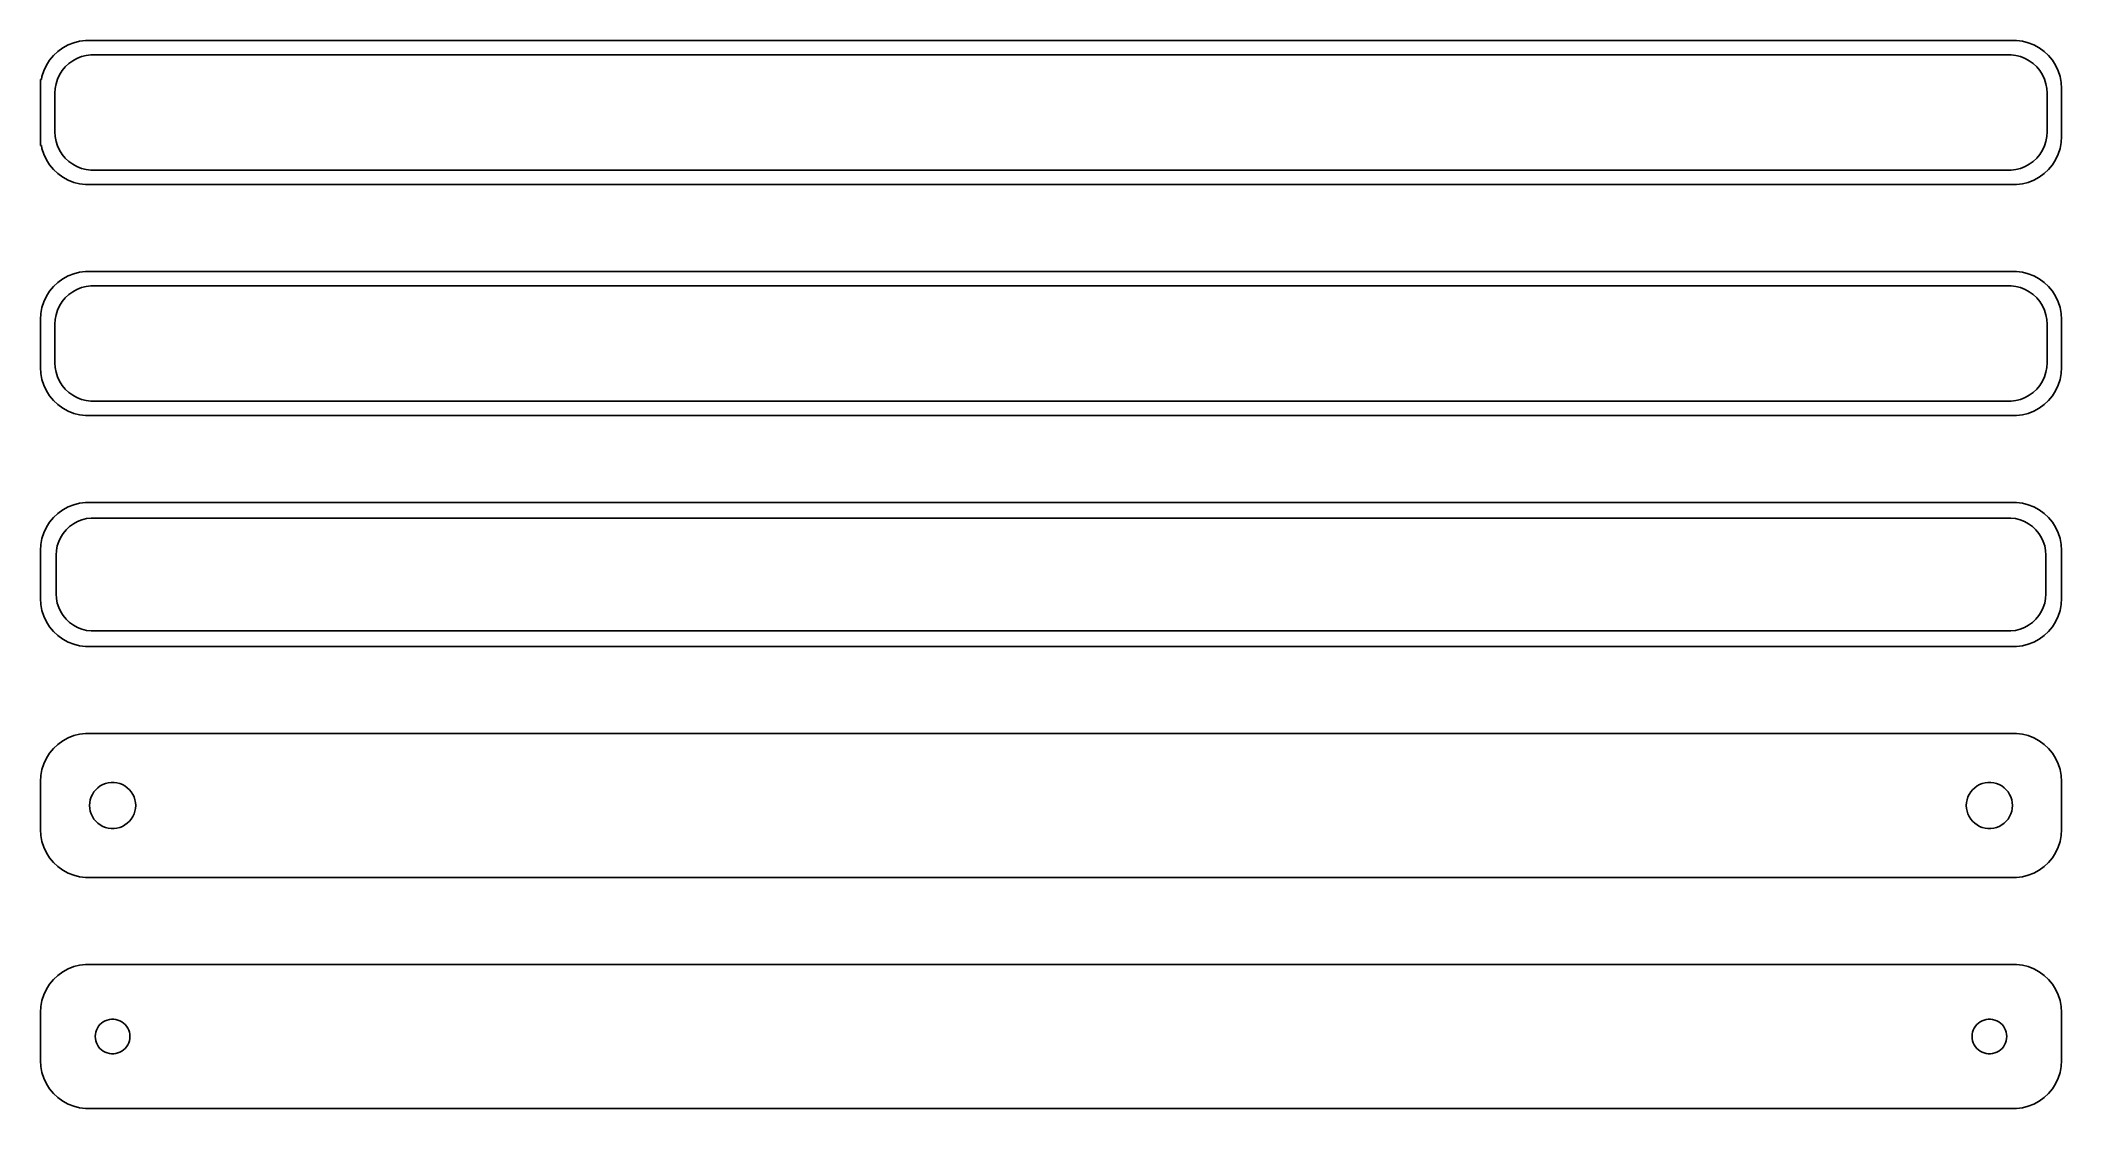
# Model space of a CAD drawing. Header units: metres. Extents: x -105 to 105, y 89 to 199.
import ezdxf

# ---------------------------------------------------------------- set-up
doc = ezdxf.new("R2010")
doc.units = ezdxf.units.M

msp = doc.modelspace()

# ---------------------------------------------------------------- linework, layer by layer
for p, q in [((-104.045, 197.439), (-104.382, 196.909)), ((-103.645, 197.923), (-104.045, 197.439)), ((-103.187, 198.353), (-103.645, 197.923)), ((-102.679, 198.722), (-103.187, 198.353)), ((-102.129, 199.024), (-102.679, 198.722)), ((-101.545, 199.255), (-102.129, 199.024)), ((-101.643, 197.377), (-101.203, 197.619)), ((-100.937, 199.411), (-101.545, 199.255)), ((-101.203, 197.619), (-100.736, 197.804)), ((-100.314, 199.49), (-100.937, 199.411)), ((-100.736, 197.804), (-100.25, 197.929)), ((100.314, 199.49), (-100.314, 199.49)), ((-100.25, 197.929), (-99.7512, 197.992)), ((-99.7512, 197.992), (99.7512, 197.992)), ((99.7512, 197.992), (100.25, 197.929)), ((100.25, 197.929), (100.736, 197.804)), ((100.937, 199.411), (100.314, 199.49)), ((100.736, 197.804), (101.203, 197.619)), ((101.545, 199.255), (100.937, 199.411)), ((101.203, 197.619), (101.643, 197.377)), ((102.129, 199.024), (101.545, 199.255)), ((102.679, 198.722), (102.129, 199.024)), ((103.187, 198.353), (102.679, 198.722)), ((103.645, 197.923), (103.187, 198.353)), ((104.045, 197.439), (103.645, 197.923)), ((104.382, 196.909), (104.045, 197.439)), ((-104.9, 195.444), (-105, 195.444)), ((-105, 195.444), (-105, 188.556)), ((-104.843, 195.743), (-104.9, 195.444)), ((-104.649, 196.341), (-104.843, 195.743)), ((-104.382, 196.909), (-104.649, 196.341)), ((-103.374, 194.995), (-103.219, 195.472)), ((-103.219, 195.472), (-103.005, 195.927)), ((-103.005, 195.927), (-102.736, 196.351)), ((-102.736, 196.351), (-102.416, 196.738)), ((-102.416, 196.738), (-102.05, 197.082)), ((-102.05, 197.082), (-101.643, 197.377)), ((101.643, 197.377), (102.05, 197.082)), ((102.05, 197.082), (102.416, 196.738)), ((102.416, 196.738), (102.736, 196.351)), ((102.736, 196.351), (103.005, 195.927)), ((103.005, 195.927), (103.219, 195.472)), ((103.219, 195.472), (103.374, 194.995)), ((104.649, 196.341), (104.382, 196.909)), ((104.843, 195.743), (104.649, 196.341)), ((104.961, 195.127), (104.843, 195.743)), ((-103.5, 194), (-103.468, 194.501)), ((-103.5, 190), (-103.5, 194)), ((-103.468, 194.501), (-103.374, 194.995)), ((103.374, 194.995), (103.468, 194.501)), ((103.468, 194.501), (103.5, 194)), ((103.5, 194), (103.5, 190)), ((105, 194.5), (104.961, 195.127)), ((105, 189.5), (105, 194.5)), ((-103.468, 189.499), (-103.5, 190)), ((-103.374, 189.005), (-103.468, 189.499)), ((-103.219, 188.528), (-103.374, 189.005)), ((103.374, 189.005), (103.219, 188.528)), ((103.468, 189.499), (103.374, 189.005)), ((103.5, 190), (103.468, 189.499)), ((104.961, 188.873), (105, 189.5)), ((-105, 188.556), (-104.9, 188.556)), ((-104.9, 188.556), (-104.843, 188.257)), ((-104.843, 188.257), (-104.649, 187.659)), ((-104.649, 187.659), (-104.382, 187.091)), ((-104.382, 187.091), (-104.045, 186.561)), ((-103.005, 188.073), (-103.219, 188.528)), ((-102.736, 187.649), (-103.005, 188.073)), ((-102.416, 187.262), (-102.736, 187.649)), ((-102.05, 186.918), (-102.416, 187.262)), ((-101.643, 186.623), (-102.05, 186.918)), ((102.05, 186.918), (101.643, 186.623)), ((102.416, 187.262), (102.05, 186.918)), ((102.736, 187.649), (102.416, 187.262)), ((103.005, 188.073), (102.736, 187.649)), ((103.219, 188.528), (103.005, 188.073)), ((104.045, 186.561), (104.382, 187.091)), ((104.382, 187.091), (104.649, 187.659)), ((104.649, 187.659), (104.843, 188.257)), ((104.843, 188.257), (104.961, 188.873)), ((-104.045, 186.561), (-103.645, 186.077)), ((-103.645, 186.077), (-103.187, 185.647)), ((-103.187, 185.647), (-102.679, 185.278)), ((-102.679, 185.278), (-102.129, 184.976)), ((-102.129, 184.976), (-101.545, 184.745)), ((-101.203, 186.381), (-101.643, 186.623)), ((-100.736, 186.196), (-101.203, 186.381)), ((-100.25, 186.071), (-100.736, 186.196)), ((-99.7512, 186.008), (-100.25, 186.071)), ((99.7512, 186.008), (-99.7512, 186.008)), ((100.25, 186.071), (99.7512, 186.008)), ((100.736, 186.196), (100.25, 186.071)), ((101.203, 186.381), (100.736, 186.196)), ((101.643, 186.623), (101.203, 186.381)), ((101.545, 184.745), (102.129, 184.976)), ((102.129, 184.976), (102.679, 185.278)), ((102.679, 185.278), (103.187, 185.647)), ((103.187, 185.647), (103.645, 186.077)), ((103.645, 186.077), (104.045, 186.561)), ((-101.545, 184.745), (-100.937, 184.589)), ((-100.937, 184.589), (-100.314, 184.51)), ((-100.314, 184.51), (100.314, 184.51)), ((100.314, 184.51), (100.937, 184.589)), ((100.937, 184.589), (101.545, 184.745)), ((-103.187, 174.353), (-103.645, 173.923)), ((-102.679, 174.722), (-103.187, 174.353)), ((-102.129, 175.024), (-102.679, 174.722)), ((-101.545, 175.255), (-102.129, 175.024)), ((-100.937, 175.411), (-101.545, 175.255)), ((-100.314, 175.49), (-100.937, 175.411)), ((100.314, 175.49), (-100.314, 175.49)), ((100.937, 175.411), (100.314, 175.49)), ((101.545, 175.255), (100.937, 175.411)), ((102.129, 175.024), (101.545, 175.255)), ((102.679, 174.722), (102.129, 175.024)), ((103.187, 174.353), (102.679, 174.722)), ((103.645, 173.923), (103.187, 174.353)), ((-104.649, 172.341), (-104.843, 171.743)), ((-104.382, 172.909), (-104.649, 172.341)), ((-104.045, 173.439), (-104.382, 172.909)), ((-103.645, 173.923), (-104.045, 173.439)), ((-103.005, 171.927), (-102.736, 172.351)), ((-102.736, 172.351), (-102.416, 172.738)), ((-102.416, 172.738), (-102.05, 173.082)), ((-102.05, 173.082), (-101.643, 173.377)), ((-101.643, 173.377), (-101.203, 173.619)), ((-101.203, 173.619), (-100.736, 173.804)), ((-100.736, 173.804), (-100.25, 173.929)), ((-100.25, 173.929), (-99.7512, 173.992)), ((-99.7512, 173.992), (99.7512, 173.992)), ((99.7512, 173.992), (100.25, 173.929)), ((100.25, 173.929), (100.736, 173.804)), ((100.736, 173.804), (101.203, 173.619)), ((101.203, 173.619), (101.643, 173.377)), ((101.643, 173.377), (102.05, 173.082)), ((102.05, 173.082), (102.416, 172.738)), ((102.416, 172.738), (102.736, 172.351)), ((102.736, 172.351), (103.005, 171.927)), ((104.045, 173.439), (103.645, 173.923)), ((104.382, 172.909), (104.045, 173.439)), ((104.649, 172.341), (104.382, 172.909)), ((104.843, 171.743), (104.649, 172.341)), ((-104.961, 171.127), (-105, 170.5)), ((-105, 170.5), (-105, 165.5)), ((-104.843, 171.743), (-104.961, 171.127)), ((-103.5, 170), (-103.468, 170.501)), ((-103.468, 170.501), (-103.374, 170.995)), ((-103.374, 170.995), (-103.219, 171.472)), ((-103.219, 171.472), (-103.005, 171.927)), ((103.005, 171.927), (103.219, 171.472)), ((103.219, 171.472), (103.374, 170.995)), ((103.374, 170.995), (103.468, 170.501)), ((103.468, 170.501), (103.5, 170)), ((104.961, 171.127), (104.843, 171.743)), ((105, 170.5), (104.961, 171.127)), ((105, 165.5), (105, 170.5)), ((-103.5, 166), (-103.5, 170)), ((103.5, 170), (103.5, 166)), ((-103.468, 165.499), (-103.5, 166)), ((103.5, 166), (103.468, 165.499)), ((-105, 165.5), (-104.961, 164.873)), ((-104.961, 164.873), (-104.843, 164.257)), ((-104.843, 164.257), (-104.649, 163.659)), ((-103.374, 165.005), (-103.468, 165.499)), ((-103.219, 164.528), (-103.374, 165.005)), ((-103.005, 164.073), (-103.219, 164.528)), ((-102.736, 163.649), (-103.005, 164.073)), ((103.005, 164.073), (102.736, 163.649)), ((103.219, 164.528), (103.005, 164.073)), ((103.374, 165.005), (103.219, 164.528)), ((103.468, 165.499), (103.374, 165.005)), ((104.649, 163.659), (104.843, 164.257)), ((104.843, 164.257), (104.961, 164.873)), ((104.961, 164.873), (105, 165.5)), ((-104.649, 163.659), (-104.382, 163.091)), ((-104.382, 163.091), (-104.045, 162.561)), ((-104.045, 162.561), (-103.645, 162.077)), ((-103.645, 162.077), (-103.187, 161.647)), ((-102.416, 163.262), (-102.736, 163.649)), ((-102.05, 162.918), (-102.416, 163.262)), ((-101.643, 162.623), (-102.05, 162.918)), ((-101.203, 162.381), (-101.643, 162.623)), ((-100.736, 162.196), (-101.203, 162.381)), ((-100.25, 162.071), (-100.736, 162.196)), ((-99.7512, 162.008), (-100.25, 162.071)), ((99.7512, 162.008), (-99.7512, 162.008)), ((100.25, 162.071), (99.7512, 162.008)), ((100.736, 162.196), (100.25, 162.071)), ((101.203, 162.381), (100.736, 162.196)), ((101.643, 162.623), (101.203, 162.381)), ((102.05, 162.918), (101.643, 162.623)), ((102.416, 163.262), (102.05, 162.918)), ((102.736, 163.649), (102.416, 163.262)), ((103.187, 161.647), (103.645, 162.077)), ((103.645, 162.077), (104.045, 162.561)), ((104.045, 162.561), (104.382, 163.091)), ((104.382, 163.091), (104.649, 163.659)), ((-103.187, 161.647), (-102.679, 161.278)), ((-102.679, 161.278), (-102.129, 160.976)), ((-102.129, 160.976), (-101.545, 160.745)), ((-101.545, 160.745), (-100.937, 160.589)), ((-100.937, 160.589), (-100.314, 160.51)), ((-100.314, 160.51), (100.314, 160.51)), ((100.314, 160.51), (100.937, 160.589)), ((100.937, 160.589), (101.545, 160.745)), ((101.545, 160.745), (102.129, 160.976)), ((102.129, 160.976), (102.679, 161.278)), ((102.679, 161.278), (103.187, 161.647)), ((-101.545, 151.255), (-102.129, 151.024)), ((-100.937, 151.411), (-101.545, 151.255)), ((-100.314, 151.49), (-100.937, 151.411)), ((100.314, 151.49), (-100.314, 151.49)), ((100.937, 151.411), (100.314, 151.49)), ((101.545, 151.255), (100.937, 151.411)), ((102.129, 151.024), (101.545, 151.255)), ((-104.045, 149.439), (-104.382, 148.909)), ((-103.645, 149.923), (-104.045, 149.439)), ((-103.187, 150.353), (-103.645, 149.923)), ((-102.679, 150.722), (-103.187, 150.353)), ((-102.129, 151.024), (-102.679, 150.722)), ((-101.969, 148.984), (-101.575, 149.27)), ((-101.575, 149.27), (-101.149, 149.504)), ((-101.149, 149.504), (-100.697, 149.683)), ((-100.697, 149.683), (-100.226, 149.804)), ((-100.226, 149.804), (-99.7432, 149.865)), ((-99.7432, 149.865), (99.7432, 149.865)), ((99.7432, 149.865), (100.226, 149.804)), ((100.226, 149.804), (100.697, 149.683)), ((100.697, 149.683), (101.149, 149.504)), ((101.149, 149.504), (101.575, 149.27)), ((101.575, 149.27), (101.969, 148.984)), ((102.679, 150.722), (102.129, 151.024)), ((103.187, 150.353), (102.679, 150.722)), ((103.645, 149.923), (103.187, 150.353)), ((104.045, 149.439), (103.645, 149.923)), ((104.382, 148.909), (104.045, 149.439)), ((-104.961, 147.127), (-105, 146.5)), ((-104.843, 147.743), (-104.961, 147.127)), ((-104.649, 148.341), (-104.843, 147.743)), ((-104.382, 148.909), (-104.649, 148.341)), ((-103.251, 146.963), (-103.101, 147.426)), ((-103.101, 147.426), (-102.894, 147.866)), ((-102.894, 147.866), (-102.633, 148.276)), ((-102.633, 148.276), (-102.323, 148.651)), ((-102.323, 148.651), (-101.969, 148.984)), ((101.969, 148.984), (102.323, 148.651)), ((102.323, 148.651), (102.633, 148.276)), ((102.633, 148.276), (102.894, 147.866)), ((102.894, 147.866), (103.101, 147.426)), ((103.101, 147.426), (103.251, 146.963)), ((104.649, 148.341), (104.382, 148.909)), ((104.843, 147.743), (104.649, 148.341)), ((104.961, 147.127), (104.843, 147.743)), ((105, 146.5), (104.961, 147.127)), ((-105, 146.5), (-105, 141.5)), ((-103.373, 146), (-103.342, 146.485)), ((-103.373, 142), (-103.373, 146)), ((-103.342, 146.485), (-103.251, 146.963)), ((103.251, 146.963), (103.342, 146.485)), ((103.342, 146.485), (103.373, 146)), ((103.373, 146), (103.373, 142)), ((105, 141.5), (105, 146.5)), ((-105, 141.5), (-104.961, 140.873)), ((-104.961, 140.873), (-104.843, 140.257)), ((-103.342, 141.515), (-103.373, 142)), ((-103.251, 141.037), (-103.342, 141.515)), ((-103.101, 140.574), (-103.251, 141.037)), ((103.251, 141.037), (103.101, 140.574)), ((103.342, 141.515), (103.251, 141.037)), ((103.373, 142), (103.342, 141.515)), ((104.843, 140.257), (104.961, 140.873)), ((104.961, 140.873), (105, 141.5)), ((-104.843, 140.257), (-104.649, 139.659)), ((-104.649, 139.659), (-104.382, 139.091)), ((-104.382, 139.091), (-104.045, 138.561)), ((-102.894, 140.134), (-103.101, 140.574)), ((-102.633, 139.724), (-102.894, 140.134)), ((-102.323, 139.349), (-102.633, 139.724)), ((-101.969, 139.016), (-102.323, 139.349)), ((-101.575, 138.73), (-101.969, 139.016)), ((-101.149, 138.496), (-101.575, 138.73)), ((101.575, 138.73), (101.149, 138.496)), ((101.969, 139.016), (101.575, 138.73)), ((102.323, 139.349), (101.969, 139.016)), ((102.633, 139.724), (102.323, 139.349)), ((102.894, 140.134), (102.633, 139.724)), ((103.101, 140.574), (102.894, 140.134)), ((104.045, 138.561), (104.382, 139.091)), ((104.382, 139.091), (104.649, 139.659)), ((104.649, 139.659), (104.843, 140.257)), ((-104.045, 138.561), (-103.645, 138.077)), ((-103.645, 138.077), (-103.187, 137.647)), ((-103.187, 137.647), (-102.679, 137.278)), ((-102.679, 137.278), (-102.129, 136.976)), ((-102.129, 136.976), (-101.545, 136.745)), ((-101.545, 136.745), (-100.937, 136.589)), ((-100.697, 138.317), (-101.149, 138.496)), ((-100.937, 136.589), (-100.314, 136.51)), ((-100.226, 138.196), (-100.697, 138.317)), ((-100.314, 136.51), (100.314, 136.51)), ((-99.7432, 138.135), (-100.226, 138.196)), ((99.7432, 138.135), (-99.7432, 138.135)), ((100.226, 138.196), (99.7432, 138.135)), ((100.697, 138.317), (100.226, 138.196)), ((100.314, 136.51), (100.937, 136.589)), ((101.149, 138.496), (100.697, 138.317)), ((100.937, 136.589), (101.545, 136.745)), ((101.545, 136.745), (102.129, 136.976)), ((102.129, 136.976), (102.679, 137.278)), ((102.679, 137.278), (103.187, 137.647)), ((103.187, 137.647), (103.645, 138.077)), ((103.645, 138.077), (104.045, 138.561)), ((-103.187, 126.353), (-103.645, 125.923)), ((-102.679, 126.722), (-103.187, 126.353)), ((-102.129, 127.024), (-102.679, 126.722)), ((-101.545, 127.255), (-102.129, 127.024)), ((-100.937, 127.411), (-101.545, 127.255)), ((-100.314, 127.49), (-100.937, 127.411)), ((100.314, 127.49), (-100.314, 127.49)), ((100.937, 127.411), (100.314, 127.49)), ((101.545, 127.255), (100.937, 127.411)), ((102.129, 127.024), (101.545, 127.255)), ((102.679, 126.722), (102.129, 127.024)), ((103.187, 126.353), (102.679, 126.722)), ((103.645, 125.923), (103.187, 126.353)), ((-104.649, 124.341), (-104.843, 123.743)), ((-104.382, 124.909), (-104.649, 124.341)), ((-104.045, 125.439), (-104.382, 124.909)), ((-103.645, 125.923), (-104.045, 125.439)), ((104.045, 125.439), (103.645, 125.923)), ((104.382, 124.909), (104.045, 125.439)), ((104.649, 124.341), (104.382, 124.909)), ((104.843, 123.743), (104.649, 124.341)), ((-104.961, 123.127), (-105, 122.5)), ((-105, 122.5), (-105, 117.5)), ((-104.843, 123.743), (-104.961, 123.127)), ((-99.2495, 121.643), (-99.0298, 121.849)), ((-99.0298, 121.849), (-98.786, 122.026)), ((-98.786, 122.026), (-98.5219, 122.172)), ((-98.5219, 122.172), (-98.2416, 122.283)), ((-98.2416, 122.283), (-97.9497, 122.357)), ((-97.9497, 122.357), (-97.6507, 122.395)), ((-97.6507, 122.395), (-97.3493, 122.395)), ((-97.3493, 122.395), (-97.0503, 122.357)), ((-97.0503, 122.357), (-96.7584, 122.283)), ((-96.7584, 122.283), (-96.4781, 122.172)), ((-96.4781, 122.172), (-96.214, 122.026)), ((-96.214, 122.026), (-95.9702, 121.849)), ((-95.9702, 121.849), (-95.7505, 121.643)), ((95.7505, 121.643), (95.9702, 121.849)), ((95.9702, 121.849), (96.214, 122.026)), ((96.214, 122.026), (96.4781, 122.172)), ((96.4781, 122.172), (96.7584, 122.283)), ((96.7584, 122.283), (97.0503, 122.357)), ((97.0503, 122.357), (97.3493, 122.395)), ((97.3493, 122.395), (97.6507, 122.395)), ((97.6507, 122.395), (97.9497, 122.357)), ((97.9497, 122.357), (98.2416, 122.283)), ((98.2416, 122.283), (98.5219, 122.172)), ((98.5219, 122.172), (98.786, 122.026)), ((98.786, 122.026), (99.0298, 121.849)), ((99.0298, 121.849), (99.2495, 121.643)), ((104.961, 123.127), (104.843, 123.743)), ((105, 122.5), (104.961, 123.127)), ((105, 117.5), (105, 122.5)), ((-99.9, 120), (-99.8811, 120.301)), ((-99.8811, 119.699), (-99.9, 120)), ((-99.8811, 120.301), (-99.8246, 120.597)), ((-99.8246, 120.597), (-99.7315, 120.883)), ((-99.7315, 120.883), (-99.6031, 121.156)), ((-99.6031, 121.156), (-99.4416, 121.411)), ((-99.4416, 121.411), (-99.2495, 121.643)), ((-95.7505, 121.643), (-95.5583, 121.411)), ((-95.5583, 121.411), (-95.3969, 121.156)), ((-95.3969, 121.156), (-95.2685, 120.883)), ((-95.2685, 120.883), (-95.1754, 120.597)), ((-95.1754, 120.597), (-95.1189, 120.301)), ((-95.1189, 120.301), (-95.1, 120)), ((-95.1, 120), (-95.1189, 119.699)), ((95.1, 120), (95.1189, 120.301)), ((95.1189, 119.699), (95.1, 120)), ((95.1189, 120.301), (95.1754, 120.597)), ((95.1754, 120.597), (95.2685, 120.883)), ((95.2685, 120.883), (95.3969, 121.156)), ((95.3969, 121.156), (95.5583, 121.411)), ((95.5583, 121.411), (95.7505, 121.643)), ((99.2495, 121.643), (99.4416, 121.411)), ((99.4416, 121.411), (99.6031, 121.156)), ((99.6031, 121.156), (99.7315, 120.883)), ((99.7315, 120.883), (99.8246, 120.597)), ((99.8246, 120.597), (99.8811, 120.301)), ((99.8811, 120.301), (99.9, 120)), ((99.9, 120), (99.8811, 119.699)), ((-99.8246, 119.403), (-99.8811, 119.699)), ((-99.7315, 119.117), (-99.8246, 119.403)), ((-99.6031, 118.844), (-99.7315, 119.117)), ((-99.4416, 118.589), (-99.6031, 118.844)), ((-99.2495, 118.357), (-99.4416, 118.589)), ((-99.0298, 118.151), (-99.2495, 118.357)), ((-98.786, 117.974), (-99.0298, 118.151)), ((-98.5219, 117.828), (-98.786, 117.974)), ((-98.2416, 117.717), (-98.5219, 117.828)), ((-97.9497, 117.643), (-98.2416, 117.717)), ((-97.6507, 117.605), (-97.9497, 117.643)), ((-97.3493, 117.605), (-97.6507, 117.605)), ((-97.0503, 117.643), (-97.3493, 117.605)), ((-96.7584, 117.717), (-97.0503, 117.643)), ((-96.4781, 117.828), (-96.7584, 117.717)), ((-96.214, 117.974), (-96.4781, 117.828)), ((-95.9702, 118.151), (-96.214, 117.974)), ((-95.7505, 118.357), (-95.9702, 118.151)), ((-95.5583, 118.589), (-95.7505, 118.357)), ((-95.3969, 118.844), (-95.5583, 118.589)), ((-95.2685, 119.117), (-95.3969, 118.844)), ((-95.1754, 119.403), (-95.2685, 119.117)), ((-95.1189, 119.699), (-95.1754, 119.403)), ((95.1754, 119.403), (95.1189, 119.699)), ((95.2685, 119.117), (95.1754, 119.403)), ((95.3969, 118.844), (95.2685, 119.117)), ((95.5583, 118.589), (95.3969, 118.844)), ((95.7505, 118.357), (95.5583, 118.589)), ((95.9702, 118.151), (95.7505, 118.357)), ((96.214, 117.974), (95.9702, 118.151)), ((96.4781, 117.828), (96.214, 117.974)), ((96.7584, 117.717), (96.4781, 117.828)), ((97.0503, 117.643), (96.7584, 117.717)), ((97.3493, 117.605), (97.0503, 117.643)), ((97.6507, 117.605), (97.3493, 117.605)), ((97.9497, 117.643), (97.6507, 117.605)), ((98.2416, 117.717), (97.9497, 117.643)), ((98.5219, 117.828), (98.2416, 117.717)), ((98.786, 117.974), (98.5219, 117.828)), ((99.0298, 118.151), (98.786, 117.974)), ((99.2495, 118.357), (99.0298, 118.151)), ((99.4416, 118.589), (99.2495, 118.357)), ((99.6031, 118.844), (99.4416, 118.589)), ((99.7315, 119.117), (99.6031, 118.844)), ((99.8246, 119.403), (99.7315, 119.117)), ((99.8811, 119.699), (99.8246, 119.403)), ((-105, 117.5), (-104.961, 116.873)), ((-104.961, 116.873), (-104.843, 116.257)), ((-104.843, 116.257), (-104.649, 115.659)), ((-104.649, 115.659), (-104.382, 115.091)), ((104.382, 115.091), (104.649, 115.659)), ((104.649, 115.659), (104.843, 116.257)), ((104.843, 116.257), (104.961, 116.873)), ((104.961, 116.873), (105, 117.5)), ((-104.382, 115.091), (-104.045, 114.561)), ((-104.045, 114.561), (-103.645, 114.077)), ((-103.645, 114.077), (-103.187, 113.647)), ((-103.187, 113.647), (-102.679, 113.278)), ((102.679, 113.278), (103.187, 113.647)), ((103.187, 113.647), (103.645, 114.077)), ((103.645, 114.077), (104.045, 114.561)), ((104.045, 114.561), (104.382, 115.091)), ((-102.679, 113.278), (-102.129, 112.976)), ((-102.129, 112.976), (-101.545, 112.745)), ((-101.545, 112.745), (-100.937, 112.589)), ((-100.937, 112.589), (-100.314, 112.51)), ((-100.314, 112.51), (100.314, 112.51)), ((100.314, 112.51), (100.937, 112.589)), ((100.937, 112.589), (101.545, 112.745)), ((101.545, 112.745), (102.129, 112.976)), ((102.129, 112.976), (102.679, 113.278)), ((-102.129, 103.024), (-102.679, 102.722)), ((-101.545, 103.255), (-102.129, 103.024)), ((-100.937, 103.411), (-101.545, 103.255)), ((-100.314, 103.49), (-100.937, 103.411)), ((100.314, 103.49), (-100.314, 103.49)), ((100.937, 103.411), (100.314, 103.49)), ((101.545, 103.255), (100.937, 103.411)), ((102.129, 103.024), (101.545, 103.255)), ((102.679, 102.722), (102.129, 103.024)), ((-104.382, 100.909), (-104.649, 100.341)), ((-104.045, 101.439), (-104.382, 100.909)), ((-103.645, 101.923), (-104.045, 101.439)), ((-103.187, 102.353), (-103.645, 101.923)), ((-102.679, 102.722), (-103.187, 102.353)), ((103.187, 102.353), (102.679, 102.722)), ((103.645, 101.923), (103.187, 102.353)), ((104.045, 101.439), (103.645, 101.923)), ((104.382, 100.909), (104.045, 101.439)), ((104.649, 100.341), (104.382, 100.909)), ((-104.961, 99.1267), (-105, 98.5)), ((-104.843, 99.7434), (-104.961, 99.1267)), ((-104.649, 100.341), (-104.843, 99.7434)), ((104.843, 99.7434), (104.649, 100.341)), ((104.961, 99.1267), (104.843, 99.7434)), ((105, 98.5), (104.961, 99.1267)), ((-105, 98.5), (-105, 93.5)), ((-99.2434, 96.4476), (-99.1736, 96.6626)), ((-99.1736, 96.6626), (-99.0773, 96.8671)), ((-99.0773, 96.8671), (-98.9562, 97.058)), ((-98.9562, 97.058), (-98.8121, 97.2322)), ((-98.8121, 97.2322), (-98.6474, 97.3869)), ((-98.6474, 97.3869), (-98.4645, 97.5198)), ((-98.4645, 97.5198), (-98.2664, 97.6287)), ((-98.2664, 97.6287), (-98.0562, 97.7119)), ((-98.0562, 97.7119), (-97.8373, 97.7681)), ((-97.8373, 97.7681), (-97.613, 97.7964)), ((-97.613, 97.7964), (-97.387, 97.7964)), ((-97.387, 97.7964), (-97.1627, 97.7681)), ((-97.1627, 97.7681), (-96.9438, 97.7119)), ((-96.9438, 97.7119), (-96.7336, 97.6287)), ((-96.7336, 97.6287), (-96.5355, 97.5198)), ((-96.5355, 97.5198), (-96.3526, 97.3869)), ((-96.3526, 97.3869), (-96.1879, 97.2322)), ((-96.1879, 97.2322), (-96.0438, 97.058)), ((-96.0438, 97.058), (-95.9226, 96.8671)), ((-95.9226, 96.8671), (-95.8264, 96.6626)), ((-95.8264, 96.6626), (-95.7565, 96.4476)), ((95.7565, 96.4476), (95.8264, 96.6626)), ((95.8264, 96.6626), (95.9226, 96.8671)), ((95.9226, 96.8671), (96.0438, 97.058)), ((96.0438, 97.058), (96.1879, 97.2322)), ((96.1879, 97.2322), (96.3526, 97.3869)), ((96.3526, 97.3869), (96.5355, 97.5198)), ((96.5355, 97.5198), (96.7336, 97.6287)), ((96.7336, 97.6287), (96.9438, 97.7119)), ((96.9438, 97.7119), (97.1627, 97.7681)), ((97.1627, 97.7681), (97.387, 97.7964)), ((97.387, 97.7964), (97.613, 97.7964)), ((97.613, 97.7964), (97.8373, 97.7681)), ((97.8373, 97.7681), (98.0562, 97.7119)), ((98.0562, 97.7119), (98.2664, 97.6287)), ((98.2664, 97.6287), (98.4645, 97.5198)), ((98.4645, 97.5198), (98.6474, 97.3869)), ((98.6474, 97.3869), (98.8121, 97.2322)), ((98.8121, 97.2322), (98.9562, 97.058)), ((98.9562, 97.058), (99.0773, 96.8671)), ((99.0773, 96.8671), (99.1736, 96.6626)), ((99.1736, 96.6626), (99.2434, 96.4476)), ((105, 93.5), (105, 98.5)), ((-99.3, 96), (-99.2858, 96.2256)), ((-99.2858, 95.7744), (-99.3, 96)), ((-99.2858, 96.2256), (-99.2434, 96.4476)), ((-99.2434, 95.5524), (-99.2858, 95.7744)), ((-99.1736, 95.3374), (-99.2434, 95.5524)), ((-99.0773, 95.1329), (-99.1736, 95.3374)), ((-98.9562, 94.942), (-99.0773, 95.1329)), ((-98.8121, 94.7678), (-98.9562, 94.942)), ((-98.6474, 94.6131), (-98.8121, 94.7678)), ((-98.4645, 94.4802), (-98.6474, 94.6131)), ((-96.3526, 94.6131), (-96.5355, 94.4802)), ((-96.1879, 94.7678), (-96.3526, 94.6131)), ((-96.0438, 94.942), (-96.1879, 94.7678)), ((-95.9226, 95.1329), (-96.0438, 94.942)), ((-95.8264, 95.3374), (-95.9226, 95.1329)), ((-95.7565, 95.5524), (-95.8264, 95.3374)), ((-95.7565, 96.4476), (-95.7142, 96.2256)), ((-95.7142, 95.7744), (-95.7565, 95.5524)), ((-95.7142, 96.2256), (-95.7, 96)), ((-95.7, 96), (-95.7142, 95.7744)), ((95.7, 96), (95.7142, 96.2256)), ((95.7142, 95.7744), (95.7, 96)), ((95.7142, 96.2256), (95.7565, 96.4476)), ((95.7565, 95.5524), (95.7142, 95.7744)), ((95.8264, 95.3374), (95.7565, 95.5524)), ((95.9226, 95.1329), (95.8264, 95.3374)), ((96.0438, 94.942), (95.9226, 95.1329)), ((96.1879, 94.7678), (96.0438, 94.942)), ((96.3526, 94.6131), (96.1879, 94.7678)), ((96.5355, 94.4802), (96.3526, 94.6131)), ((98.6474, 94.6131), (98.4645, 94.4802)), ((98.8121, 94.7678), (98.6474, 94.6131)), ((98.9562, 94.942), (98.8121, 94.7678)), ((99.0773, 95.1329), (98.9562, 94.942)), ((99.1736, 95.3374), (99.0773, 95.1329)), ((99.2434, 95.5524), (99.1736, 95.3374)), ((99.2434, 96.4476), (99.2858, 96.2256)), ((99.2858, 95.7744), (99.2434, 95.5524)), ((99.2858, 96.2256), (99.3, 96)), ((99.3, 96), (99.2858, 95.7744)), ((-105, 93.5), (-104.961, 92.8733)), ((-104.961, 92.8733), (-104.843, 92.2566)), ((-98.2664, 94.3713), (-98.4645, 94.4802)), ((-98.0562, 94.2881), (-98.2664, 94.3713)), ((-97.8373, 94.2319), (-98.0562, 94.2881)), ((-97.613, 94.2036), (-97.8373, 94.2319)), ((-97.387, 94.2036), (-97.613, 94.2036)), ((-97.1627, 94.2319), (-97.387, 94.2036)), ((-96.9438, 94.2881), (-97.1627, 94.2319)), ((-96.7336, 94.3713), (-96.9438, 94.2881)), ((-96.5355, 94.4802), (-96.7336, 94.3713)), ((96.7336, 94.3713), (96.5355, 94.4802)), ((96.9438, 94.2881), (96.7336, 94.3713)), ((97.1627, 94.2319), (96.9438, 94.2881)), ((97.387, 94.2036), (97.1627, 94.2319)), ((97.613, 94.2036), (97.387, 94.2036)), ((97.8373, 94.2319), (97.613, 94.2036)), ((98.0562, 94.2881), (97.8373, 94.2319)), ((98.2664, 94.3713), (98.0562, 94.2881)), ((98.4645, 94.4802), (98.2664, 94.3713)), ((104.843, 92.2566), (104.961, 92.8733)), ((104.961, 92.8733), (105, 93.5)), ((-104.843, 92.2566), (-104.649, 91.6594)), ((-104.649, 91.6594), (-104.382, 91.0912)), ((-104.382, 91.0912), (-104.045, 90.5611)), ((-104.045, 90.5611), (-103.645, 90.0773)), ((103.645, 90.0773), (104.045, 90.5611)), ((104.045, 90.5611), (104.382, 91.0912)), ((104.382, 91.0912), (104.649, 91.6594)), ((104.649, 91.6594), (104.843, 92.2566)), ((-103.645, 90.0773), (-103.187, 89.6474)), ((-103.187, 89.6474), (-102.679, 89.2784)), ((-102.679, 89.2784), (-102.129, 88.9759)), ((-102.129, 88.9759), (-101.545, 88.7447)), ((-101.545, 88.7447), (-100.937, 88.5886)), ((-100.937, 88.5886), (-100.314, 88.5099)), ((-100.314, 88.5099), (100.314, 88.5099)), ((100.314, 88.5099), (100.937, 88.5886)), ((100.937, 88.5886), (101.545, 88.7447)), ((101.545, 88.7447), (102.129, 88.9759)), ((102.129, 88.9759), (102.679, 89.2784)), ((102.679, 89.2784), (103.187, 89.6474)), ((103.187, 89.6474), (103.645, 90.0773))]:
    msp.add_line(p, q)

doc.saveas('drawing.dxf')
